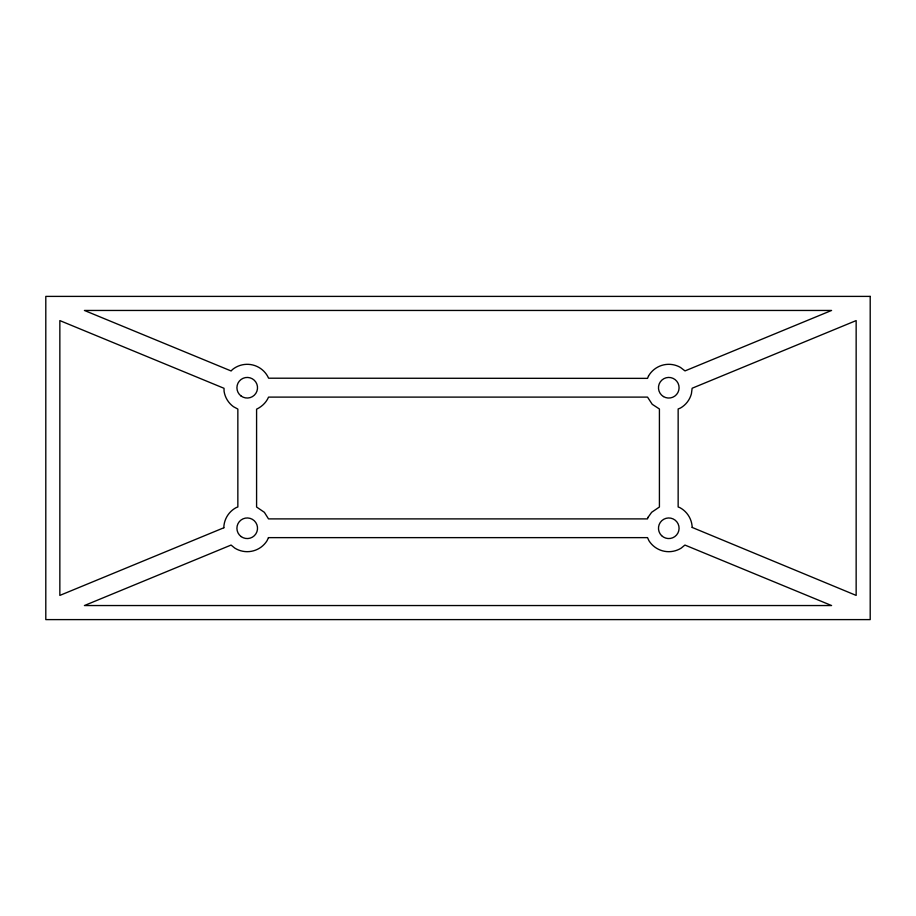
<?xml version="1.0" encoding="UTF-8"?>
<svg xmlns="http://www.w3.org/2000/svg" width="916" height="916" viewBox="0 0 916 916"><rect width="100%" height="100%" fill="white"/><g stroke="black" fill="none" stroke-linecap="round" stroke-linejoin="round"><path stroke-width="1.37" d="M692.187 527.444L856.151 595.411L856.151 320.589L692.141 388.235L691.408 393.8A23.415 23.415 0 0 1 680.496 408.021L678.149 408.994L678.149 506.972L679.787 507.59A23.415 23.415 0 0 1 692.187 527.444M648.104 517.265L647.498 518.891L268.502 518.891L264.38 512.33L256.583 507.017L256.583 409.177C261.827 406.681 266.27 402.513 268.548 397.109L647.532 397.109L652.226 404.3L659.417 408.994L659.417 507.017L651.654 512.284L648.104 517.265M648.505 376.029L647.532 378.365L268.606 378.205A23.415 23.415 0 0 0 232.469 369.537L231.118 370.969L84.421 310.455L831.579 310.455L685.008 370.911L680.496 367.453A23.415 23.415 0 0 0 648.505 376.029M268.468 537.635L267.048 540.715A23.415 23.415 0 0 1 234.759 548.089L231.084 545.054L84.421 605.545L831.579 605.545L684.916 545.054L681.195 548.123A23.415 23.415 0 0 1 648.917 540.669L647.532 537.635L268.468 537.635M223.847 527.765L59.849 595.411L59.849 320.589L224.008 388.292L224.088 391.407A23.415 23.415 0 0 0 233.454 406.693L237.851 409.074L237.851 506.972L236.271 507.556A23.415 23.415 0 0 0 223.813 527.387L223.847 527.765M870.2 296.395L45.8 296.395L45.8 619.605L870.2 619.605L870.2 296.395M241.137 536.581A10.305 10.305 0 0 0 257.465 529.368A10.305 10.305 0 0 0 243.049 518.834A10.305 10.305 0 0 0 241.137 536.581M241.08 396.01A10.305 10.305 0 0 0 257.453 388.922A10.305 10.305 0 0 0 243.118 378.285A10.305 10.305 0 0 0 241.08 396.01M661.558 535.608A10.305 10.305 0 0 0 678.756 530.845A10.305 10.305 0 0 0 666.035 518.33A10.305 10.305 0 0 0 661.558 535.608M663.47 396.571A10.305 10.305 0 0 0 679.088 387.926A10.305 10.305 0 0 0 663.791 378.72A10.305 10.305 0 0 0 663.47 396.571"/></g></svg>
